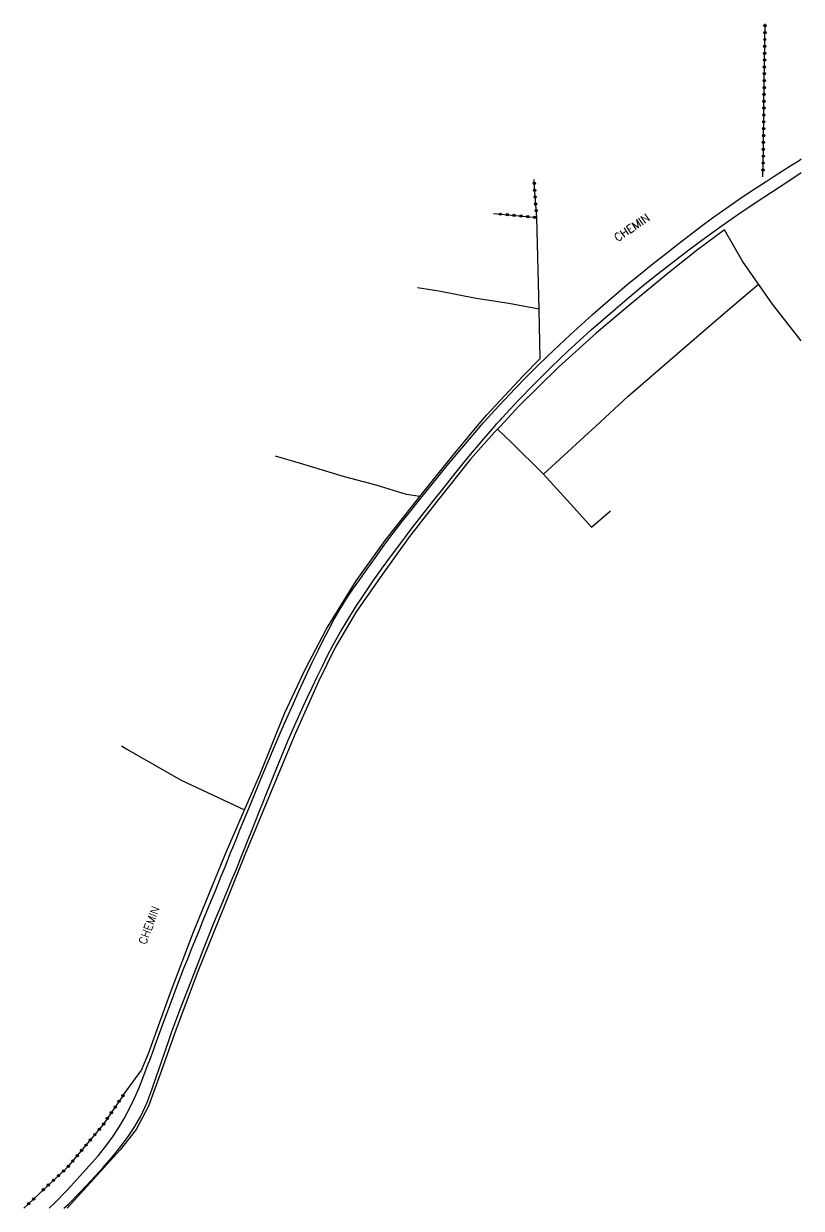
# Model space of a CAD drawing. Header units: millimetres. Extents: x 222014 to 223000, y 61000 to 62001.
# Drawn here: x 222829.9 to 223000, y 61000 to 61259 of the extents above; entities that cross this region are included whole.
import ezdxf
from ezdxf.enums import TextEntityAlignment as Align

# ---------------------------------------------------------------- set-up
doc = ezdxf.new("R2010")
doc.units = ezdxf.units.MM
doc.layers.get('0').update_dxf_attribs({"linetype": 'CONTINUOUS'})
for name, color, linetype in [('W0071', 7, 'CONTINUOUS'), ('W0322', 7, 'CONTINUOUS'), ('W0323', 7, 'CONTINUOUS'), ('W0330', 7, 'CONTINUOUS'), ('W0989', 7, 'CONTINUOUS')]:
    doc.layers.add(name, color=color, linetype=linetype)
doc.styles.get("Standard").update_dxf_attribs({"font": 'romans.shx', "width": 0.85})

# ---------------------------------------------------------------- blocks, each defined once
blk = doc.blocks.new('t323o')
at = {"color": 0, "linetype": 'Continuous'}
for radius in [0.25, 0.15]:
    blk.add_circle((0, 0), radius, dxfattribs=at)
blk = doc.blocks.new('t322o')
at = {"color": 0, "linetype": 'Continuous'}
for radius in [0.25, 0.15]:
    blk.add_circle((0, 0), radius, dxfattribs=at)

msp = doc.modelspace()

# ---------------------------------------------------------------- linework, layer by layer
at = {"layer": 'W0071'}
for points in [[(222929.86, 61171), (222930.08, 61171.25), (222930.3, 61171.5), (222930.52, 61171.75), (222930.74, 61171.99), (222932.92, 61174.42), (222935.14, 61176.82), (222937.39, 61179.2), (222939.67, 61181.54), (222942.07, 61183.92), (222944.51, 61186.28), (222946.98, 61188.6), (222949.46, 61190.91), (222951.85, 61193.11), (222954.25, 61195.29), (222956.68, 61197.45), (222959.14, 61199.57), (222961.94, 61201.92), (222964.77, 61204.22), (222967.62, 61206.5), (222970.48, 61208.77), (222972.98, 61210.73), (222975.48, 61212.69), (222978.01, 61214.62), (222980.57, 61216.51), (222983.46, 61218.56), (222986.39, 61220.56), (222989.34, 61222.53), (222992.31, 61224.48), (222994.09, 61225.65), (222995.89, 61226.8), (222997.69, 61227.94), (222999.5, 61229.08), (223000, 61229.4)], [(222932.96, 61171), (222933.36, 61171.46), (222933.77, 61171.92), (222934.18, 61172.37), (222934.59, 61172.83), (222938.07, 61176.57), (222941.63, 61180.24), (222945.26, 61183.84), (222948.94, 61187.38), (222951.47, 61189.73), (222954.04, 61192.04), (222956.64, 61194.31), (222959.26, 61196.55), (222962.37, 61199.18), (222965.5, 61201.77), (222968.67, 61204.33), (222971.87, 61206.84), (222975.43, 61209.55), (222979.04, 61212.22), (222982.67, 61214.83), (222986.34, 61217.4), (222989.88, 61219.81), (222993.46, 61222.16), (222997.06, 61224.48), (223000, 61226.39)], [(222835.52, 61000), (222836.74, 61001.19), (222837.62, 61002.08), (222838.49, 61002.99), (222839.35, 61003.91), (222840.2, 61004.83), (222842.23, 61007.05), (222844.27, 61009.26), (222846.26, 61011.52), (222848.12, 61013.89), (222849.46, 61015.76), (222850.71, 61017.69), (222851.89, 61019.66), (222852.99, 61021.68), (222854.16, 61024.1), (222855.21, 61026.57), (222856.19, 61029.06), (222857.17, 61031.56), (222857.48, 61032.37), (222857.78, 61033.18), (222858.08, 61033.99), (222858.38, 61034.81), (222858.67, 61035.63), (222858.96, 61036.44), (222859.26, 61037.26), (222859.55, 61038.07), (222860.89, 61041.67), (222862.22, 61045.28), (222863.57, 61048.87), (222864.95, 61052.46), (222865.78, 61054.57), (222866.62, 61056.68), (222867.48, 61058.78), (222868.34, 61060.88), (222869.2, 61062.98), (222870.06, 61065.08), (222870.92, 61067.18), (222871.78, 61069.28), (222872.46, 61070.96), (222873.14, 61072.64), (222873.81, 61074.31), (222874.49, 61075.99), (222875.17, 61077.67), (222875.85, 61079.35), (222876.53, 61081.02), (222877.22, 61082.7), (222878.77, 61086.49), (222880.32, 61090.27), (222881.88, 61094.06), (222883.47, 61097.83), (222884.78, 61100.94), (222886.11, 61104.04), (222887.45, 61107.14), (222888.82, 61110.23), (222890.17, 61113.21), (222891.54, 61116.19), (222892.94, 61119.16), (222894.38, 61122.11), (222895.5, 61124.34), (222896.64, 61126.56), (222897.82, 61128.76), (222899.07, 61130.92), (222900.47, 61133.15), (222901.94, 61135.33), (222903.45, 61137.49), (222904.97, 61139.63), (222906.87, 61142.29), (222908.79, 61144.93), (222910.75, 61147.55), (222912.73, 61150.15), (222914.56, 61152.5), (222916.41, 61154.82), (222918.29, 61157.13), (222920.17, 61159.43), (222922.57, 61162.34), (222924.97, 61165.25), (222927.4, 61168.14), (222929.86, 61171)], [(222838.72, 61000), (222839.68, 61000.94), (222842.24, 61003.53), (222844.78, 61006.15), (222847.25, 61008.84), (222849.6, 61011.62), (222851.21, 61013.65), (222852.77, 61015.72), (222854.23, 61017.87), (222855.54, 61020.12), (222856.86, 61022.96), (222857.95, 61025.89), (222858.93, 61028.86), (222859.95, 61031.8), (222860.26, 61032.65), (222860.56, 61033.5), (222860.85, 61034.35), (222861.15, 61035.21), (222861.44, 61036.06), (222861.74, 61036.92), (222862.04, 61037.77), (222862.35, 61038.62), (222864.09, 61043.32), (222865.87, 61048), (222867.68, 61052.67), (222869.51, 61057.34), (222870.48, 61059.75), (222871.46, 61062.16), (222872.45, 61064.56), (222873.45, 61066.96), (222874.45, 61069.36), (222875.45, 61071.77), (222876.44, 61074.17), (222877.42, 61076.58), (222878.23, 61078.59), (222879.03, 61080.6), (222879.82, 61082.61), (222880.61, 61084.63), (222881.4, 61086.64), (222882.19, 61088.66), (222882.99, 61090.67), (222883.8, 61092.67), (222885.11, 61095.89), (222886.43, 61099.1), (222887.77, 61102.31), (222889.14, 61105.5), (222890.08, 61107.59), (222891.04, 61109.67), (222892.02, 61111.75), (222893, 61113.82), (222894.12, 61116.17), (222895.24, 61118.52), (222896.39, 61120.85), (222897.6, 61123.15), (222899.22, 61126.01), (222900.91, 61128.82), (222902.65, 61131.6), (222904.44, 61134.34), (222906.36, 61137.16), (222908.34, 61139.93), (222910.35, 61142.67), (222912.39, 61145.39), (222914.7, 61148.45), (222917.03, 61151.48), (222919.4, 61154.5), (222921.79, 61157.49), (222924.54, 61160.9), (222927.3, 61164.31), (222930.09, 61167.68), (222932.96, 61171)]]:
    msp.add_lwpolyline(points, dxfattribs=at)
at = {"layer": 'W0322'}
for points in [[(222851.77, 61024.83), (222847.31, 61018.29), (222839.43, 61008.89), (222833.13, 61003.05)], [(222833.13, 61003.05), (222829.91, 61000)]]:
    msp.add_lwpolyline(points, dxfattribs=at)
at = {"layer": 'W0323'}
for points in [[(222991.6, 61225.5), (222991.7, 61231.87), (222991.83, 61241.1), (222992.06, 61258.95)], [(222942.12, 61216.56), (222941.64, 61223.11), (222941.57, 61224.88)], [(222932.69, 61217.47), (222942.12, 61216.56)]]:
    msp.add_lwpolyline(points, dxfattribs=at)
at = {"layer": 'W0330'}
for points in [[(222929.12, 61171), (222931.18, 61173.47), (222939.14, 61181.95), (222942.88, 61185.8), (222942.63, 61196.46), (222942.12, 61216.56)], [(222983.19, 61213.88), (222977.32, 61209.5), (222970.87, 61204.42), (222962.46, 61197.5), (222955.12, 61191.28), (222946.89, 61183.88), (222938.24, 61175.36), (222934.17, 61171)], [(223000, 61189.64), (222993.67, 61197.68), (222987.12, 61207.03), (222983.19, 61213.88)], [(222955.08, 61171), (222962.15, 61177.54), (222974.44, 61188.18), (222982.93, 61195.46), (222990.62, 61202.04)], [(222942.63, 61196.56), (222936.01, 61197.81), (222928.91, 61198.91), (222920.73, 61200.45), (222916.02, 61201.25)], [(222934.17, 61171), (222932.92, 61169.67), (222927.64, 61163.77), (222920.56, 61154.9), (222914.33, 61146.88), (222908.39, 61138.63), (222902.67, 61130.37), (222898.03, 61122.61), (222894.38, 61115.18), (222889.09, 61103.18), (222882.96, 61088.48), (222878.27, 61077.25), (222873.89, 61066.35), (222867.97, 61051.79), (222863.27, 61039.15), (222860.03, 61030.15), (222857.2, 61022.32), (222854.49, 61017.22), (222851.02, 61012.76), (222839.46, 61000)], [(222916.54, 61155.57), (222923.45, 61164.22), (222929.12, 61171)], [(222933.52, 61170.31), (222936.63, 61167.38), (222943.54, 61160.54), (222950.27, 61153.2), (222954.11, 61148.93), (222958.25, 61152.44)], [(222943.59, 61160.48), (222952.49, 61168.61), (222955.08, 61171)], [(222916.54, 61155.57), (222913.62, 61156.02), (222907.03, 61158.07), (222900.09, 61159.93), (222890.48, 61162.85), (222884.97, 61164.45)], [(222878.21, 61087.11), (222881.53, 61094.74), (222886.94, 61108.16), (222891.51, 61117.81), (222896.11, 61126.67), (222902.61, 61137.14), (222908.95, 61146.01), (222916.54, 61155.57)], [(222851.32, 61101.07), (222852.46, 61100.36), (222864.39, 61093.61), (222878.21, 61087.11)], [(222851.77, 61024.83), (222855.66, 61030.19), (222857.23, 61033.82), (222861.97, 61046.96), (222866.98, 61060.19), (222873.82, 61076.95), (222878.21, 61087.11)]]:
    msp.add_lwpolyline(points, dxfattribs=at)

# ---------------------------------------------------------------- block references
at = {"layer": 'W0322'}
for p, rotation in [((222850.77, 61023.37), 235.6995288152934), ((222851.62, 61024.61), 235.6995288152934), ((222849.08, 61020.89), 235.6995288152934), ((222849.93, 61022.13), 235.6995288152934), ((222846.44, 61017.25), 230.0365485075098), ((222847.39, 61018.41), 235.6995288152934), ((222848.24, 61019.65), 235.6995288152934), ((222844.51, 61014.95), 230.0365485075098), ((222845.47, 61016.1), 230.0365485075098), ((222842.58, 61012.65), 230.0365485075098), ((222843.55, 61013.8), 230.0365485075098), ((222840.66, 61010.35), 230.0365485075098), ((222841.62, 61011.5), 230.0365485075098), ((222837.53, 61007.13), 222.8631946529636), ((222838.63, 61008.15), 222.8631946529636), ((222839.69, 61009.2), 230.0365485075098), ((222835.33, 61005.09), 222.8631946529636), ((222836.43, 61006.11), 222.8631946529636), ((222832.09, 61002.06), 223.4015646982238), ((222834.23, 61004.07), 222.8631946529636), ((222831, 61001.03), 223.4015646982238)]:
    msp.add_blockref('t322o', p, dxfattribs=dict(at, rotation=rotation))
at = {"layer": 'W0323'}
for p, rotation in [((222992.06, 61258.5), 89.23869952681538), ((222992.04, 61257), 89.23869952681538), ((222992, 61254), 89.23869952681538), ((222992.02, 61255.5), 89.23869952681538), ((222991.96, 61251), 89.23869952681538), ((222991.98, 61252.5), 89.23869952681538), ((222991.92, 61248), 89.23869952681538), ((222991.94, 61249.5), 89.23869952681538), ((222991.9, 61246.5), 89.23869952681538), ((222991.86, 61243.5), 89.23869952681538), ((222991.88, 61245), 89.23869952681538), ((222991.82, 61240.5), 89.21117690312076), ((222991.84, 61242), 89.23869952681538), ((222991.78, 61237.5), 89.21117690312076), ((222991.8, 61239), 89.21117690312076), ((222991.76, 61236), 89.21117690312076), ((222991.71, 61233), 89.21117690312076), ((222991.74, 61234.5), 89.21117690312076), ((222991.67, 61230), 89.09161870247918), ((222991.69, 61231.5), 89.09161870247918), ((222991.65, 61228.5), 89.09161870247918), ((222991.62, 61227), 89.09161870247918), ((222941.6, 61224.04), 92.0669624934242), ((222941.68, 61222.55), 94.26958116246932), ((222941.79, 61221.05), 94.26958116246932), ((222941.9, 61219.55), 94.26958116246932), ((222934.18, 61217.32), 354.5229024437331), ((222935.68, 61217.18), 354.5229024437331), ((222937.17, 61217.04), 354.5229024437331), ((222938.66, 61216.89), 354.5229024437331), ((222940.16, 61216.75), 354.5229024437331), ((222942.01, 61218.06), 94.26958116246932), ((222941.65, 61216.61), 354.5229024437331)]:
    msp.add_blockref('t323o', p, dxfattribs=dict(at, rotation=rotation))

# ---------------------------------------------------------------- texts
at = {"layer": 'W0989'}
for rotation, p in [(34.2691, (222962.92, 61214.38)), (69.3123, (222857.33, 61061.87))]:
    msp.add_text('CHEMIN', height=1.75, rotation=rotation, dxfattribs=at).set_placement(p, align=Align.MIDDLE_CENTER)

doc.saveas('drawing.dxf')
